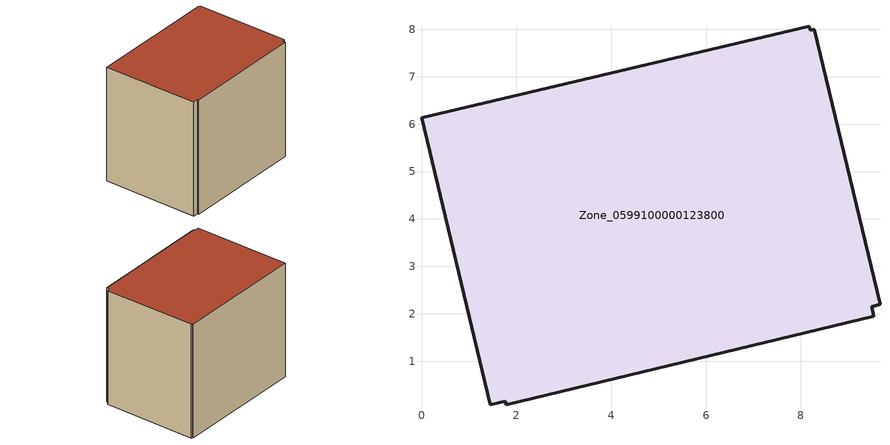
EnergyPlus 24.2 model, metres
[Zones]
Zone_0599100000123800
 floor ground (C_G): 8.28,8 9.67,2.21 9.5,2.14 9.54,1.95 1.79,0.08 1.77,0.15 1.45,0.08 0,6.13 8.18,8.07 8.2,7.98 z0
 wall outside (C_F): 8.18,8.07 0,6.13 1.45,0.08 1.77,0.15 1.79,0.08 9.54,1.95 9.5,2.14 9.67,2.21 8.28,8 8.2,7.98 8.18,8.07 z0:7.49
 roof outside (C_R): 9.67,2.21 8.28,8 8.2,7.98 8.18,8.07 0,6.13 1.45,0.08 1.77,0.15 1.79,0.08 9.54,1.95 9.5,2.14 z7.49
[BUILDING]
Pand.0599100000123800: North Axis=0; Terrain=City; Loads Convergence Tolerance Value=0.04; Temperature Convergence Tolerance Value=0.4; Solar Distribution=FullExterior; Maximum Number of Warmup Days=25; Minimum Number of Warmup Days=1
[Site:Location]
Rotterdam.The.Hague.AP_ZH_NLD Design_Conditions: Latitude=51.96; Longitude=4.45; Time Zone=1; Elevation=-4.5
[SITE:GROUNDTEMPERATURE:BUILDINGSURFACE]
18, 18, 18, 18, 18, 18, 18, 18, 18, 18, 18, 18
[MATERIAL] Thermal Absorptance=0.9; Solar Absorptance=0.7; Visible Absorptance=0.7
Name | Roughness | Thickness | Conductivity | Density | Specific Heat
G.TC.1965-1974 | MediumSmooth | 0.15 | 0.882353 | 540 | 1210
F.TC.1965-1974 | Rough | 0.3 | 0.697674 | 1920 | 840
R.TC.1965-1974 | MediumRough | 0.2 | 0.232558 | 1500 | 1000
[CONSTRUCTION]
C_G: G.TC.1965-1974
C_F: F.TC.1965-1974
C_R: R.TC.1965-1974
[ZONE]
Zone_0599100000123800: Type=1; Multiplier=1; Ceiling Height=Autocalculate; Volume=Autocalculate; Floor Area=autocalculate; Part of Total Floor Area=Yes
[ZONEINFILTRATION:DESIGNFLOWRATE]
Infil_Zone_0599100000123800: Zone or ZoneList or Space or SpaceList=Zone_0599100000123800; Schedule=AlwaysOn; Design Flow Rate Calculation Method=Flow/Area; Flow Rate per Floor Area=0.003; Constant Term Coefficient=1; Temperature Term Coefficient=0; Velocity Term Coefficient=0; Velocity Squared Term Coefficient=0
[HVACTEMPLATE:ZONE:IDEALLOADSAIRSYSTEM]
Zone_0599100000123800: Maximum Heating Supply Air Temperature=50; Minimum Cooling Supply Air Temperature=13; Maximum Heating Supply Air Humidity Ratio=0.0156; Minimum Cooling Supply Air Humidity Ratio=0.0077; Heating Limit=NoLimit; Cooling Limit=NoLimit; Dehumidification Control Type=ConstantSensibleHeatRatio; Cooling Sensible Heat Ratio=0.7; Dehumidification Setpoint=60; Humidification Control Type=None; Humidification Setpoint=30; Outdoor Air Method=None; Outdoor Air Flow Rate per Person=0.00944; Outdoor Air Flow Rate per Zone Floor Area=0; Outdoor Air Flow Rate per Zone=0; Demand Controlled Ventilation Type=None; Outdoor Air Economizer Type=NoEconomizer; Heat Recovery Type=None; Sensible Heat Recovery Effectiveness=0.7; Latent Heat Recovery Effectiveness=0.65
[ZONECONTROL:THERMOSTAT]
ThermostatControl_Zone_0599100000123800: Zone or ZoneList=Zone_0599100000123800; Control Type Schedule=DualSetpointControlType; Control 1=Thermostat_Zone_0599100000123800; Temperature Difference Between Cutout And Setpoint=0
[THERMOSTATSETPOINT:DUALSETPOINT]
Thermostat_Zone_0599100000123800: Heating Setpoint Temperature Schedule=HeatingSetpoint_Zone_0599100000123800; Cooling Setpoint Temperature Schedule=CoolingSetpoint_Zone_0599100000123800
[SCHEDULE:COMPACT]
HeatingSetpoint_Zone_0599100000123800: Through: 12/31, For: AllDays, Until: 24:00, 21
CoolingSetpoint_Zone_0599100000123800: Through: 12/31, For: AllDays, Until: 24:00, 24
DualSetpointControlType: Through: 12/31, For: AllDays, Until: 24:00, 4
AlwaysOn: Through: 12/31, For: AllDays, Until: 24:00, 1
